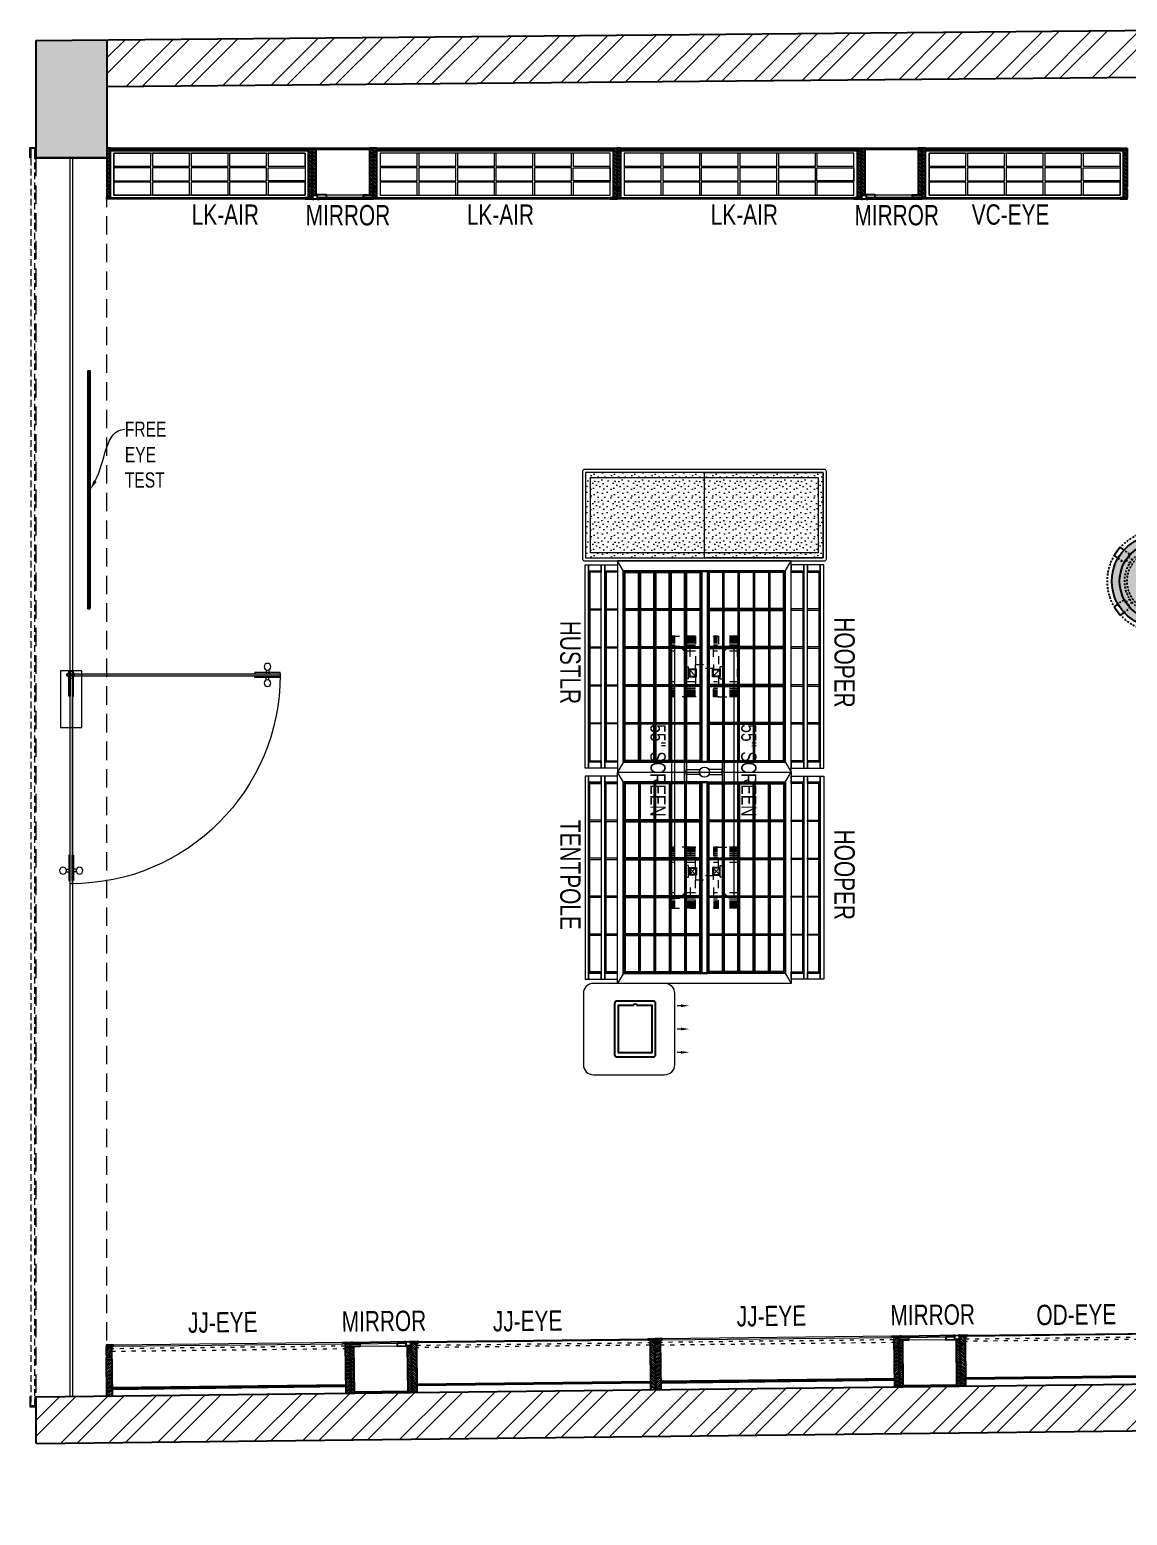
# Model space of a CAD drawing. Header units: feet. Extents: x 3550171 to 3562269, y -5726503 to -5719190.
# Drawn here: x 3550171 to 3555571, y -5726503 to -5719190 of the extents above; entities that cross this region are included whole.
import ezdxf
from ezdxf import colors
from ezdxf.entities.mleader import LeaderData, LeaderLine
from ezdxf.math import Vec2, Vec3

# ---------------------------------------------------------------- set-up
doc = ezdxf.new("R2010")
doc.units = ezdxf.units.FT
doc.header["$LTSCALE"] = 33
doc.header["$MEASUREMENT"] = 0
for name, pattern in [('a_p6_plan_L18$0$HIDDEN', [0.375, 0.25, -0.125]), ('ACAD_ISO03W100', [30, 12, -18]), ('DASHDOT2', [0.5, 0.25, -0.125, 0, -0.125]), ('HIDDEN2', [4.7625, 3.175, -1.5875]), ('HIDDENX2', [0.75, 0.5, -0.25])]:
    doc.linetypes.add(name, pattern=pattern)
for name, color, linetype, lineweight in [('A-Glazing', 4, 'Continuous', 20), ('A-shutter', 8, 'Continuous', 18), ('A-WALL HATCH', 251, 'Continuous', 0), ('column hatch', 5, 'Continuous', 0), ('Glazing', 141, 'Continuous', 15), ('HATCH', 9, 'Continuous', 9), ('LENS-DIM', 252, 'Continuous', 5), ('LENS-HATCH', 251, 'Continuous', 5), ('LENS-TEXT', 31, 'Continuous', 5), ('LENS_DIMENSION', 193, 'Continuous', 0), ('LENS_TEXT', 31, 'Continuous', 5), ('LK-EQPMT', 3, 'Continuous', 18), ('LK-FF&E FLOOR', 1, 'Continuous', 9), ('LK-FF&E WALL', 1, 'Continuous', 9), ('LK-IT', 3, 'Continuous', 18), ('LN-ELEVATION-1', 81, 'Continuous', 25), ('LN-ELEVATION-2', 103, 'Continuous', 20), ('LN-ELEVATION-3', 125, 'Continuous', 18), ('LN-ELEVATION-4', 145, 'Continuous', 13), ('LN-ELEVATION-5', 167, 'Continuous', 5), ('LN-HATCH', 251, 'Continuous', 0), ('PLANO-TXT', 252, 'Continuous', 5), ('rolling shutter', 1, 'Continuous', 5)]:
    doc.layers.add(name, color=color, linetype=linetype, lineweight=lineweight)
for name, color, linetype in [('A-WALL', 1, 'Continuous'), ('beam', 5, 'Continuous'), ('column', 10, 'Continuous')]:
    doc.layers.add(name, color=color, linetype=linetype)
doc.styles.add('LK TXT', font='GILC____.TTF', dxfattribs={"height": 100})
doc.styles.get("Standard").update_dxf_attribs({"font": 'GILC____.TTF'})
pattern_1 = [(45, (7858054.0837, 3504049.203), (-4.4901280605, 4.4901280605), [])]
pattern_2 = [(45, (7858558.917, 3503823.203), (-4.4901280605, 4.4901280605), [])]

# ---------------------------------------------------------------- blocks, each defined once
blk = doc.blocks.new('Entrance Door')
at = {"layer": 'Glazing', "ltscale": 111}
blk.add_hatch(color=256, dxfattribs=at).paths.add_polyline_path([(18, -34.8), (18, -1235), (30, -1235), (30, -34.8)])
at = {"layer": 'Glazing'}
for p, q in [((30, -54.2), (18, -66.2)), ((1117.8, -31.3), (1117.8, -54.3)), ((1117.8, -89.2), (1117.8, -66.3)), ((1132.8, -31.3), (1132.8, -54.3)), ((1132.8, -89.2), (1132.8, -66.3))]:
    blk.add_line(p, q, dxfattribs=at)
at = {"layer": 'Glazing', "ltscale": 44}
for p, q in [((-4.9, -1156.3), (18, -1156.3)), ((52.9, -1156.3), (30, -1156.3)), ((-4.9, -1171.3), (18, -1171.3)), ((52.9, -1171.3), (30, -1171.3))]:
    blk.add_line(p, q, dxfattribs=at)
at = {"layer": 'Glazing'}
for points in [[(320, -120.5), (0, -120.5), (0, 0), (320, 0)], [(0, -54.2), (142.5, -54.2), (142.5, -46.8), (0, -46.8)], [(0, -66.2), (142.5, -66.2), (142.5, -73.7), (0, -73.7)], [(1180.8, -54.3), (1038.3, -54.3), (1038.3, -46.8), (1180.8, -46.8)], [(1180.8, -66.3), (1038.3, -66.3), (1038.3, -73.8), (1180.8, -73.8)]]:
    blk.add_lwpolyline(points, close=True, dxfattribs=at)
at = {"layer": 'Glazing', "ltscale": 222}
blk.add_lwpolyline([(-1.5, -66.2), (1198.8, -66.2), (1198.8, -54.2), (-1.5, -54.2)], close=True, dxfattribs=at)
at = {"layer": 'Glazing', "ltscale": 111}
blk.add_lwpolyline([(18, -34.8), (18, -1235), (30, -1235), (30, -34.8)], close=True, dxfattribs=at)
at = {"layer": 'Glazing', "ltscale": 44}
for points in [[(18, -1092.5), (18, -1235), (10.5, -1235), (10.5, -1092.5)], [(30, -1092.5), (30, -1235), (37.5, -1235), (37.5, -1092.5)]]:
    blk.add_lwpolyline(points, close=True, dxfattribs=at)
at = {"layer": 'Glazing'}
for centre, radius in [((1125.3, -13.9), 19), ((24, -58.7), 19.8), ((1125.3, -106.6), 19)]:
    blk.add_circle(centre, radius, dxfattribs=at)
at = {"layer": 'Glazing', "ltscale": 44}
for centre in [(-22.4, -1163.8), (70.4, -1163.8)]:
    blk.add_circle(centre, 19, dxfattribs=at)
at = {"layer": 'Glazing', "ltscale": 222}
blk.add_arc((24, -60.2), 1174.8, 270, 359.99955, dxfattribs=at)
blk = doc.blocks.new('*U50')
at = {"layer": 'A-shutter', "color": 5, "ltscale": 10}
for points in [[(41037191.5, -1561539.2), (41037191.5, -1561544.2), (41037146.5, -1561544.2), (41037146.5, -1561564.2), (41037191.5, -1561564.2), (41037191.5, -1561569.2), (41037141.5, -1561569.2), (41037141.5, -1561539.2)], [(41043291.5, -1561539.2), (41043291.5, -1561544.2), (41043336.5, -1561544.2), (41043336.5, -1561564.2), (41043291.5, -1561564.2), (41043291.5, -1561569.2), (41043341.5, -1561569.2), (41043341.5, -1561539.2)]]:
    blk.add_lwpolyline(points, close=True, dxfattribs=at)
at = {"layer": 'A-shutter', "color": 5, "linetype": 'HIDDENX2', "ltscale": 2}
blk.add_lwpolyline([(41037146.5, -1561544.2), (41037146.5, -1561564.2), (41043336.5, -1561564.2), (41043336.5, -1561544.2)], close=True, dxfattribs=at)
blk = doc.blocks.new('A$Cf267f9f8')
at = {"layer": 'A-WALL HATCH'}
h = blk.add_hatch(dxfattribs=at)
h.set_pattern_fill('ANSI32', color=256, scale=444)
h.set_pattern_definition([(45, (-3580354.09, 5467886.61), (-117.733279, 117.733279), []), (45, (-3580275.6, 5467886.61), (-117.733279, 117.733279), [])])
h.paths.add_polyline_path([(-3603.3, 397.9), (-3603.3, -52.9), (-273.6, -4), (-273.6, 226), (-3373.3, 180.5), (-3373.3, 630.5), (-12022.4, 530.5), (-12022.4, 529.9), (-12022.7, 300.5)])
h.paths.add_polyline_path([(6.4, 896), (40.9, 5729.6), (-189.1, 5729.6), (-223.6, 896)])
h.paths.add_polyline_path([(-239.1, 6079.6), (-239.1, 6283.7), (-3339.3, 6791.4), (-3339.3, 6618.9)])
h.paths.add_polyline_path([(-3689.3, 6615.7), (-3689.3, 6848.8), (-6205.3, 7260.8), (-6219.7, 7260.7), (-6219.7, 7030.1)])
h.paths.add_polyline_path([(-6569.7, 7027.5), (-6569.7, 7257.5), (-11672.7, 7210.5), (-11672.7, 6980.5)])
at = {"layer": 'column hatch'}
h = blk.add_hatch(color=251, dxfattribs=at)
h.dxf.hatch_style = 1
h.paths.add_polyline_path([(-11672.7, 6630.5), (-11672.7, 7210.5), (-12022.7, 7207.3), (-12022.7, 6630.5)])
h.paths.add_polyline_path([(-6219.7, 6680.7), (-6219.7, 7260.7), (-6569.7, 7257.5), (-6569.7, 6677.5)])
h.paths.add_polyline_path([(-3339.3, 6269.5), (-3339.3, 6791.4), (-3689.3, 6848.8), (-3689.3, 6266.2)])
h.paths.add_polyline_path([(40.9, 5729.6), (44.5, 6237.2), (-239.1, 6283.7), (-239.1, 5729.6)])
h.paths.add_polyline_path([(0, 0), (6.4, 896), (-273.6, 896), (-273.6, -4)])
at = {"layer": 'A-WALL'}
for p, q in [((-12022.7, 7207.3), (-6205.3, 7260.8)), ((-11672.7, 6980.5), (-6569.7, 7027.5)), ((-12022.7, 530.5), (-3373.3, 630.5)), ((-12022.7, 530.5), (-12022.7, 300.5)), ((-12020, 300.5), (-3603.3, 397.9))]:
    blk.add_line(p, q, dxfattribs=at)
at = {"layer": 'beam', "linetype": 'a_p6_plan_L18$0$HIDDEN', "lineweight": 5, "ltscale": 11}
blk.add_lwpolyline([(-11672.7, 6630.5), (-12022.7, 6630.5), (-12022.7, 530.5), (-11672.7, 534.6)], close=True, dxfattribs=at)
at = {"layer": 'column'}
for p, q in [((-12022.7, 7207.3), (-12022.7, 6630.5)), ((-11672.7, 7210.5), (-11672.7, 6630.5)), ((-11672.7, 6630.5), (-12022.7, 6630.5))]:
    blk.add_line(p, q, dxfattribs=at)
blk.add_lwpolyline([(-12022.7, 6630.5), (-11672.7, 6630.5)], dxfattribs=at)
at = {"layer": 'rolling shutter', "color": 2, "rotation": 269.9999999999998}
blk.add_blockref('*U50', (1549516.5, 41043822), dxfattribs=at)
blk = doc.blocks.new('MIRROR')
at = {"layer": 'LN-HATCH', "ltscale": 0.5}
h = blk.add_hatch(dxfattribs=at)
h.set_pattern_fill('ANSI31', color=256, scale=2)
h.set_pattern_definition([(45, (4060433.7416, 1708720.787), (-4.4901280605, 4.4901280605), [])])
h.paths.add_polyline_path([(212.9, 101.3), (230.9, 101.3), (230.9, -127.7), (212.9, -127.7)])
h.paths.add_polyline_path([(230.9, 95.3), (494.9, 95.3), (494.9, 101.3), (230.9, 101.3)])
h.paths.add_polyline_path([(512.9, 101.3), (494.9, 101.3), (494.9, -127.7), (512.9, -127.7)])
at = {"layer": 'Defpoints'}
blk.add_lwpolyline([(512.9, 101.3), (212.9, 101.3), (212.9, -148.7), (512.9, -148.7)], close=True, dxfattribs=at)
at = {"layer": 'LN-ELEVATION-1'}
for points in [[(212.9, 101.3), (230.9, 101.3), (230.9, -127.7), (212.9, -127.7)], [(230.9, 95.3), (494.9, 95.3), (494.9, 101.3), (230.9, 101.3)], [(512.9, 101.3), (494.9, 101.3), (494.9, -127.7), (512.9, -127.7)], [(259.9, -141.7), (259.9, -127.7), (214.9, -127.7), (214.9, -148.7), (223.9, -148.7), (223.9, -147.2), (216.4, -147.2), (216.4, -141.7)], [(442.9, -141.7), (442.9, -127.7), (487.9, -127.7), (487.9, -148.7), (478.9, -148.7), (478.9, -147.2), (486.4, -147.2), (486.4, -141.7)], [(504.9, -148.7), (504.9, -147.2), (509.4, -147.2), (509.4, -129.2), (487.9, -129.2), (487.9, -127.7), (510.9, -127.7), (510.9, -148.7)]]:
    blk.add_lwpolyline(points, close=True, dxfattribs=at)
at = {"layer": 'LN-ELEVATION-2', "color": 4, "lineweight": 0}
blk.add_lwpolyline([(216.4, -141.7), (486.4, -141.7), (486.4, -147.2), (216.4, -147.2)], close=True, dxfattribs=at)
at = {"layer": 'LN-ELEVATION-2'}
blk.add_lwpolyline([(259.9, -141.7), (442.9, -141.7), (442.9, -127.7), (259.9, -127.7)], close=True, dxfattribs=at)
at = {"layer": 'LN-ELEVATION-4', "ltscale": 0.5}
blk.add_line((478.9, -148.7), (223.9, -148.7), dxfattribs=at)
blk = doc.blocks.new('JJ SH 1200')
at = {"layer": 'LN-HATCH', "ltscale": 0.5}
h = blk.add_hatch(dxfattribs=at)
h.set_pattern_fill('ANSI31', color=256, scale=2)
h.set_pattern_definition([(45, (4097187.331, 1708800.267), (-4.4901280605, 4.4901280605), [])])
h.paths.add_polyline_path([(792.1, 220), (792.1, 30), (786.1, 30), (786.1, 20), (792.1, 20), (792.1, -24), (767.1, -24), (767.1, 220)])
h.paths.add_polyline_path([(-382.9, 180), (767.1, 180), (767.1, 186), (-382.9, 186)])
h.paths.add_polyline_path([(757.1, -24), (757.1, -30), (792.1, -30), (792.1, -24)])
h.paths.add_polyline_path([(-407.9, 220), (-407.9, 30), (-401.9, 30), (-401.9, 20), (-407.9, 20), (-407.9, -24), (-382.9, -24), (-382.9, 220)])
h.paths.add_polyline_path([(-372.9, -24), (-372.9, -30), (-407.9, -30), (-407.9, -24)])
at = {"layer": 'LN-ELEVATION-1', "ltscale": 0.5}
for points in [[(-407.9, 220), (-407.9, 30), (-401.9, 30), (-401.9, 20), (-407.9, 20), (-407.9, -24), (-382.9, -24), (-382.9, 220)], [(792.1, 220), (792.1, 30), (786.1, 30), (786.1, 20), (792.1, 20), (792.1, -24), (767.1, -24), (767.1, 220)], [(-382.9, 180), (767.1, 180), (767.1, 186), (-382.9, 186)], [(-372.9, -24), (-372.9, -30), (-407.9, -30), (-407.9, -24)], [(757.1, -24), (757.1, -30), (792.1, -30), (792.1, -24)]]:
    blk.add_lwpolyline(points, close=True, dxfattribs=at)
at = {"layer": 'LN-ELEVATION-3', "ltscale": 0.5}
for p, q in [((767.1, 220), (-382.9, 220)), ((757.1, -24), (-372.9, -24)), ((-372.9, -30), (757.1, -30))]:
    blk.add_line(p, q, dxfattribs=at)
at = {"layer": 'LN-ELEVATION-4', "linetype": 'ACAD_ISO03W100', "ltscale": 0.05}
blk.add_lwpolyline([(767.1, 0), (-382.9, 0), (-382.9, -12), (767.1, -12)], close=True, dxfattribs=at)
blk = doc.blocks.new('VC HD 1200')
at = {"layer": 'LN-HATCH', "ltscale": 0.5}
h = blk.add_hatch(dxfattribs=at)
h.set_pattern_fill('ANSI31', color=256, scale=2)
h.set_pattern_definition([(45, (3760859.753, 1795248.936), (-4.490128061, 4.490128061), [])])
h.paths.add_polyline_path([(-1200, 250), (-1200, 60), (-1194, 60), (-1194, 50), (-1200, 50), (-1200, 6), (-1182, 6), (-1182, 250)])
h = blk.add_hatch(dxfattribs=at)
h.set_pattern_fill('ANSI31', color=256, scale=2)
h.set_pattern_definition(pattern_1)
h.paths.add_polyline_path([(0, 250), (0, 60), (-6, 60), (-6, 50), (0, 50), (0, 6), (-18, 6), (-18, 250)])
h = blk.add_hatch(dxfattribs=at)
h.set_pattern_fill('ANSI31', color=256, scale=2)
h.set_pattern_definition([(45, (7858047.0837, 3504049.203), (-4.4901280605, 4.4901280605), [])])
h.paths.add_polyline_path([(-1165, 6), (-1165, 0), (-1200, 0), (-1200, 6)])
h = blk.add_hatch(dxfattribs=at)
h.set_pattern_fill('ANSI31', color=256, scale=2)
h.set_pattern_definition(pattern_1)
h.paths.add_polyline_path([(-28, 6), (-28, 0), (0, 0), (0, 6)])
at = {"layer": 'LN-ELEVATION-1', "ltscale": 0.5}
for points in [[(-1200, 250), (-1200, 60), (-1194, 60), (-1194, 50), (-1200, 50), (-1200, 6), (-1182, 6), (-1182, 250)], [(-18, 238), (-1182, 238), (-1182, 244), (-18, 244)], [(0, 250), (0, 60), (-6, 60), (-6, 50), (0, 50), (0, 6), (-18, 6), (-18, 250)], [(-1165, 6), (-1165, 0), (-1200, 0), (-1200, 6)], [(-35, 6), (-35, 0), (0, 0), (0, 6)]]:
    blk.add_lwpolyline(points, close=True, dxfattribs=at)
at = {"layer": 'LN-ELEVATION-3', "ltscale": 0.5}
for p, q in [((-1182, 250), (-18, 250)), ((-1165, 6), (-35, 6)), ((-35, 0), (-1165, 0))]:
    blk.add_line(p, q, dxfattribs=at)
for points in [[(-1165, 226), (-35, 226), (-35, 18), (-1165, 18)], [(-1165, 226), (-983.3, 226), (-983.3, 162), (-1165, 162)], [(-975.3, 226), (-793.7, 226), (-793.7, 162), (-975.3, 162)], [(-785.7, 226), (-604, 226), (-604, 162), (-785.7, 162)], [(-596, 226), (-414.3, 226), (-414.3, 162), (-596, 162)], [(-406.3, 226), (-224.7, 226), (-224.7, 162), (-406.3, 162)], [(-216.7, 226), (-35, 226), (-35, 162), (-216.7, 162)], [(-1165, 90), (-983.3, 90), (-983.3, 154), (-1165, 154)], [(-975.3, 154), (-793.7, 154), (-793.7, 90), (-975.3, 90)], [(-785.7, 154), (-604, 154), (-604, 90), (-785.7, 90)], [(-596, 154), (-414.3, 154), (-414.3, 90), (-596, 90)], [(-406.3, 154), (-224.7, 154), (-224.7, 90), (-406.3, 90)], [(-216.7, 154), (-35, 154), (-35, 90), (-216.7, 90)], [(-1165, 82), (-983.3, 82), (-983.3, 18), (-1165, 18)], [(-975.3, 82), (-793.7, 82), (-793.7, 18), (-975.3, 18)], [(-785.7, 82), (-604, 82), (-604, 18), (-785.7, 18)], [(-596, 82), (-414.3, 82), (-414.3, 18), (-596, 18)], [(-406.3, 82), (-224.7, 82), (-224.7, 18), (-406.3, 18)], [(-216.7, 82), (-35, 82), (-35, 18), (-216.7, 18)]]:
    blk.add_lwpolyline(points, close=True, dxfattribs=at)
blk = doc.blocks.new('ffgd')
at = {"layer": 'LN-ELEVATION-4', "linetype": 'ACAD_ISO03W100', "ltscale": 0.1}
blk.add_lwpolyline([(0, 47.3), (0, -41.5), (-20, -41.5), (-20, 47.3)], close=True, dxfattribs=at)
at = {"layer": 'LN-ELEVATION-5', "linetype": 'ACAD_ISO03W100', "ltscale": 0.1}
for p, q in [((-159.9, 165.7), (-159.9, 47.3)), ((-159.7, 165.7), (-159.7, 47.3)), ((-159.4, 165.7), (-159.4, 47.3)), ((-159, 165.7), (-159, 47.3)), ((-158.5, 165.7), (-158.5, 47.3)), ((-157.9, 165.7), (-157.9, 47.3)), ((-157.1, 165.7), (-157.1, 47.3)), ((-156.1, 165.7), (-156.1, 47.3)), ((-154.1, 165.7), (-154.1, 47.3)), ((-151.1, 165.7), (-151.1, 47.3)), ((-146.1, 165.7), (-146.1, 47.3)), ((-141.1, 165.7), (-141.1, 47.3)), ((-135.1, 165.7), (-135.1, 47.3)), ((-128.1, 165.7), (-128.1, 47.3)), ((-120.1, 165.7), (-120.1, 47.3)), ((-111.1, 165.7), (-111.1, 47.3)), ((-102.1, 165.7), (-102.1, 47.3)), ((-85, 165.7), (-85, 47.3)), ((65, 165.7), (65, 47.3)), ((82.1, 165.7), (82.1, 47.3)), ((91.1, 165.7), (91.1, 47.3)), ((100.1, 165.7), (100.1, 47.3)), ((108.1, 165.7), (108.1, 47.3)), ((115.1, 165.7), (115.1, 47.3)), ((121.1, 165.7), (121.1, 47.3)), ((126.1, 165.7), (126.1, 47.3)), ((131.1, 165.7), (131.1, 47.3)), ((134.1, 165.7), (134.1, 47.3)), ((136.1, 165.7), (136.1, 47.3)), ((137.1, 165.7), (137.1, 47.3)), ((137.9, 165.7), (137.9, 47.3)), ((138.5, 165.7), (138.5, 47.3)), ((139, 165.7), (139, 47.3)), ((139.4, 165.7), (139.4, 47.3)), ((139.7, 165.7), (139.7, 47.3)), ((139.9, 165.7), (139.9, 47.3)), ((-159.9, -41.5), (-159.9, -159.9)), ((-159.7, -41.5), (-159.7, -159.9)), ((-159.4, -41.5), (-159.4, -159.9)), ((-159, -41.5), (-159, -159.9)), ((-158.5, -41.5), (-158.5, -159.9)), ((-157.9, -41.5), (-157.9, -159.9)), ((-157.1, -41.5), (-157.1, -159.9)), ((-156.1, -41.5), (-156.1, -159.9)), ((-154.1, -41.5), (-154.1, -159.9)), ((-151.1, -41.5), (-151.1, -159.9)), ((-146.1, -41.5), (-146.1, -159.9)), ((-141.1, -41.5), (-141.1, -159.9)), ((-135.1, -41.5), (-135.1, -159.9)), ((-128.1, -41.5), (-128.1, -159.9)), ((-120.1, -41.5), (-120.1, -159.9)), ((-111.1, -41.5), (-111.1, -159.9)), ((-102.1, -41.5), (-102.1, -159.9)), ((-85, -41.5), (-85, -159.9)), ((65, -41.5), (65, -159.9)), ((82.1, -41.5), (82.1, -159.9)), ((91.1, -41.5), (91.1, -159.9)), ((100.1, -41.5), (100.1, -159.9)), ((108.1, -41.5), (108.1, -159.9)), ((115.1, -41.5), (115.1, -159.9)), ((121.1, -41.5), (121.1, -159.9)), ((126.1, -41.5), (126.1, -159.9)), ((131.1, -41.5), (131.1, -159.9)), ((134.1, -41.5), (134.1, -159.9)), ((136.1, -41.5), (136.1, -159.9)), ((137.1, -41.5), (137.1, -159.9)), ((137.9, -41.5), (137.9, -159.9)), ((138.5, -41.5), (138.5, -159.9)), ((139, -41.5), (139, -159.9)), ((139.4, -41.5), (139.4, -159.9)), ((139.7, -41.5), (139.7, -159.9)), ((139.9, -41.5), (139.9, -159.9))]:
    blk.add_line(p, q, dxfattribs=at)
for points in [[(140, 73), (140, 165.7), (-160, 165.7), (-160, 73)], [(140, -67.1), (140, -159.9), (-160, -159.9), (-160, -67.1)]]:
    blk.add_lwpolyline(points, dxfattribs=at)
for points in [[(140, 73), (140, 47.3), (-160, 47.3), (-160, 73)], [(140, -41.5), (140, -67.1), (-160, -67.1), (-160, -41.5)]]:
    blk.add_lwpolyline(points, close=True, dxfattribs=at)
blk = doc.blocks.new('EURO 1040 x 1175')
at = {"layer": 'LN-ELEVATION-1'}
for points in [[(-470, -327.4), (470, -327.4), (470, 467.6), (-470, 467.6)], [(-470, 85.1), (470, 85.1), (470, 467.6), (-470, 467.6)], [(-283.2, 85.1), (-277.2, 85.1), (-277.2, 467.6), (-283.2, 467.6)], [(-96.4, 85.1), (-90.4, 85.1), (-90.4, 467.6), (-96.4, 467.6)], [(90.4, 85.1), (96.4, 85.1), (96.4, 467.6), (90.4, 467.6)], [(277.2, 85.1), (283.2, 85.1), (283.2, 467.6), (277.2, 467.6)], [(-470, 386.6), (-283.2, 386.6), (-283.2, 392.6), (-470, 392.6)], [(-277.2, 386.6), (-96.4, 386.6), (-96.4, 392.6), (-277.2, 392.6)], [(-90.4, 386.6), (90.4, 386.6), (90.4, 392.6), (-90.4, 392.6)], [(96.4, 386.6), (277.2, 386.6), (277.2, 392.6), (96.4, 392.6)], [(283.2, 386.6), (470, 386.6), (470, 392.6), (283.2, 392.6)], [(-470, 311.2), (-283.2, 311.2), (-283.2, 317.2), (-470, 317.2)], [(-277.2, 311.2), (-96.4, 311.2), (-96.4, 317.2), (-277.2, 317.2)], [(-90.4, 311.2), (90.4, 311.2), (90.4, 317.2), (-90.4, 317.2)], [(96.4, 311.2), (277.2, 311.2), (277.2, 317.2), (96.4, 317.2)], [(283.2, 311.2), (470, 311.2), (470, 317.2), (283.2, 317.2)], [(-470, 235.8), (-283.2, 235.8), (-283.2, 241.8), (-470, 241.8)], [(-277.2, 235.8), (-96.4, 235.8), (-96.4, 241.8), (-277.2, 241.8)], [(-90.4, 235.8), (90.4, 235.8), (90.4, 241.8), (-90.4, 241.8)], [(96.4, 235.8), (277.2, 235.8), (277.2, 241.8), (96.4, 241.8)], [(283.2, 235.8), (470, 235.8), (470, 241.8), (283.2, 241.8)], [(-470, 160.4), (-283.2, 160.4), (-283.2, 166.4), (-470, 166.4)], [(-277.2, 160.4), (-96.4, 160.4), (-96.4, 166.4), (-277.2, 166.4)], [(-90.4, 160.4), (90.4, 160.4), (90.4, 166.4), (-90.4, 166.4)], [(96.4, 160.4), (277.2, 160.4), (277.2, 166.4), (96.4, 166.4)], [(283.2, 160.4), (470, 160.4), (470, 166.4), (283.2, 166.4)], [(-470, 85.1), (470, 85.1), (470, 55.1), (-470, 55.1)], [(-470, 55.1), (470, 55.1), (470, -327.4), (-470, -327.4)], [(-283.2, 55.1), (-277.2, 55.1), (-277.2, -327.4), (-283.2, -327.4)], [(-96.4, 55.1), (-90.4, 55.1), (-90.4, -327.4), (-96.4, -327.4)], [(90.4, 55.1), (96.4, 55.1), (96.4, -327.4), (90.4, -327.4)], [(277.2, 55.1), (283.2, 55.1), (283.2, -327.4), (277.2, -327.4)], [(-470, -20.3), (-283.2, -20.3), (-283.2, -26.3), (-470, -26.3)], [(-277.2, -20.3), (-96.4, -20.3), (-96.4, -26.3), (-277.2, -26.3)], [(-90.4, -20.3), (90.4, -20.3), (90.4, -26.3), (-90.4, -26.3)], [(96.4, -20.3), (277.2, -20.3), (277.2, -26.3), (96.4, -26.3)], [(283.2, -20.3), (470, -20.3), (470, -26.3), (283.2, -26.3)], [(-470, -95.7), (-283.2, -95.7), (-283.2, -101.7), (-470, -101.7)], [(-277.2, -95.7), (-96.4, -95.7), (-96.4, -101.7), (-277.2, -101.7)], [(-90.4, -95.7), (90.4, -95.7), (90.4, -101.7), (-90.4, -101.7)], [(96.4, -95.7), (277.2, -95.7), (277.2, -101.7), (96.4, -101.7)], [(283.2, -95.7), (470, -95.7), (470, -101.7), (283.2, -101.7)], [(-470, -171.1), (-283.2, -171.1), (-283.2, -177.1), (-470, -177.1)], [(-277.2, -171.1), (-96.4, -171.1), (-96.4, -177.1), (-277.2, -177.1)], [(-90.4, -171.1), (90.4, -171.1), (90.4, -177.1), (-90.4, -177.1)], [(96.4, -171.1), (277.2, -171.1), (277.2, -177.1), (96.4, -177.1)], [(283.2, -171.1), (470, -171.1), (470, -177.1), (283.2, -177.1)], [(-470, -246.4), (-283.2, -246.4), (-283.2, -252.4), (-470, -252.4)], [(-277.2, -246.4), (-96.4, -246.4), (-96.4, -252.4), (-277.2, -252.4)], [(-90.4, -246.4), (90.4, -246.4), (90.4, -252.4), (-90.4, -252.4)], [(96.4, -246.4), (277.2, -246.4), (277.2, -252.4), (96.4, -252.4)], [(283.2, -246.4), (470, -246.4), (470, -252.4), (283.2, -252.4)]]:
    blk.add_lwpolyline(points, close=True, dxfattribs=at)
for points in [[(-283.2, 461.6), (-464, 461.6), (-464, 317.2)], [(-96.4, 461.6), (-277.2, 461.6)], [(90.4, 461.6), (-90.4, 461.6)], [(277.2, 461.6), (96.4, 461.6)], [(464, 317.2), (464, 461.6), (283.2, 461.6)], [(-464, 311.2), (-464, 241.8)], [(464, 241.8), (464, 311.2)], [(-464, 235.8), (-464, 166.4)], [(464, 166.4), (464, 235.8)], [(-464, 160.4), (-464, 91.1), (-283.2, 91.1)], [(283.2, 91.1), (464, 91.1), (464, 160.4)], [(-277.2, 91.1), (-96.4, 91.1)], [(-90.4, 91.1), (90.4, 91.1)], [(96.4, 91.1), (277.2, 91.1)], [(-464, -20.3), (-464, 49.1), (-283.2, 49.1)], [(-277.2, 49.1), (-96.4, 49.1)], [(-90.4, 49.1), (90.4, 49.1)], [(96.4, 49.1), (277.2, 49.1)], [(283.2, 49.1), (464, 49.1), (464, -20.3)], [(-464, -95.7), (-464, -26.3)], [(464, -26.3), (464, -95.7)], [(-464, -171.1), (-464, -101.7)], [(464, -101.7), (464, -171.1)], [(-283.2, -321.4), (-464, -321.4), (-464, -177.1)], [(464, -177.1), (464, -321.4), (283.2, -321.4)], [(-96.4, -321.4), (-277.2, -321.4)], [(90.4, -321.4), (-90.4, -321.4)], [(277.2, -321.4), (96.4, -321.4)]]:
    blk.add_lwpolyline(points, dxfattribs=at)
at = {"layer": 'LN-ELEVATION-2'}
blk.add_lwpolyline([(-520, -357.4), (520, -357.4), (520, 497.6), (-520, 497.6)], close=True, dxfattribs=at)
for points in [[(-470, 467.6), (-520, 497.6)], [(470, 467.6), (520, 497.6)], [(-470, -327.4), (-520, -357.4)], [(470, -327.4), (520, -357.4)]]:
    blk.add_lwpolyline(points, dxfattribs=at)
at = {"layer": 'LN-ELEVATION-3'}
for points in [[(-500, 559.6), (500, 559.6), (500, 577.6), (-500, 577.6)], [(-500, 497.6), (-470, 497.6), (-470, 559.6), (-500, 559.6)], [(470, 497.6), (500, 497.6), (500, 559.6), (470, 559.6)], [(-500, -357.4), (-470, -357.4), (-470, -419.4), (-500, -419.4)], [(470, -357.4), (500, -357.4), (500, -419.4), (470, -419.4)], [(-500, -419.4), (500, -419.4), (500, -437.4), (-500, -437.4)]]:
    blk.add_lwpolyline(points, close=True, dxfattribs=at)
at = {"layer": 'LN-ELEVATION-4'}
for points in [[(-500, 639.6), (500, 639.6), (500, 657.6), (-500, 657.6)], [(-500, 577.6), (-470, 577.6), (-470, 639.6), (-500, 639.6)], [(470, 577.6), (500, 577.6), (500, 639.6), (470, 639.6)], [(-470, 497.6), (-464, 497.6), (-464, 559.6), (-470, 559.6)], [(-464, 553.6), (-283.2, 553.6), (-283.2, 559.6), (-464, 559.6)], [(-283.2, 497.6), (-277.2, 497.6), (-277.2, 559.6), (-283.2, 559.6)], [(-277.2, 553.6), (-96.4, 553.6), (-96.4, 559.6), (-277.2, 559.6)], [(-96.4, 497.6), (-90.4, 497.6), (-90.4, 559.6), (-96.4, 559.6)], [(-90.4, 553.6), (90.4, 553.6), (90.4, 559.6), (-90.4, 559.6)], [(90.4, 497.6), (96.4, 497.6), (96.4, 559.6), (90.4, 559.6)], [(96.4, 553.6), (277.2, 553.6), (277.2, 559.6), (96.4, 559.6)], [(277.2, 497.6), (283.2, 497.6), (283.2, 559.6), (277.2, 559.6)], [(283.2, 553.6), (464, 553.6), (464, 559.6), (283.2, 559.6)], [(464, 497.6), (470, 497.6), (470, 559.6), (464, 559.6)], [(-470, -357.4), (-464, -357.4), (-464, -419.4), (-470, -419.4)], [(-283.2, -357.4), (-277.2, -357.4), (-277.2, -419.4), (-283.2, -419.4)], [(-96.4, -357.4), (-90.4, -357.4), (-90.4, -419.4), (-96.4, -419.4)], [(90.4, -357.4), (96.4, -357.4), (96.4, -419.4), (90.4, -419.4)], [(277.2, -357.4), (283.2, -357.4), (283.2, -419.4), (277.2, -419.4)], [(464, -357.4), (470, -357.4), (470, -419.4), (464, -419.4)], [(-500, -437.4), (-470, -437.4), (-470, -499.4), (-500, -499.4)], [(-464, -413.4), (-283.2, -413.4), (-283.2, -419.4), (-464, -419.4)], [(-277.2, -413.4), (-96.4, -413.4), (-96.4, -419.4), (-277.2, -419.4)], [(-90.4, -413.4), (90.4, -413.4), (90.4, -419.4), (-90.4, -419.4)], [(96.4, -413.4), (277.2, -413.4), (277.2, -419.4), (96.4, -419.4)], [(283.2, -413.4), (464, -413.4), (464, -419.4), (283.2, -419.4)], [(470, -437.4), (500, -437.4), (500, -499.4), (470, -499.4)], [(-500, -499.4), (500, -499.4), (500, -517.4), (-500, -517.4)]]:
    blk.add_lwpolyline(points, close=True, dxfattribs=at)
at = {"layer": 'LN-ELEVATION-5'}
for points in [[(-470, 577.6), (-464, 577.6), (-464, 639.6), (-470, 639.6)], [(-464, 633.6), (-283.2, 633.6), (-283.2, 639.6), (-464, 639.6)], [(-283.2, 577.6), (-277.2, 577.6), (-277.2, 639.6), (-283.2, 639.6)], [(-277.2, 633.6), (-96.4, 633.6), (-96.4, 639.6), (-277.2, 639.6)], [(-96.4, 577.6), (-90.4, 577.6), (-90.4, 639.6), (-96.4, 639.6)], [(-90.4, 633.6), (90.4, 633.6), (90.4, 639.6), (-90.4, 639.6)], [(90.4, 577.6), (96.4, 577.6), (96.4, 639.6), (90.4, 639.6)], [(96.4, 633.6), (277.2, 633.6), (277.2, 639.6), (96.4, 639.6)], [(277.2, 577.6), (283.2, 577.6), (283.2, 639.6), (277.2, 639.6)], [(283.2, 633.6), (464, 633.6), (464, 639.6), (283.2, 639.6)], [(464, 577.6), (470, 577.6), (470, 639.6), (464, 639.6)], [(-470, -437.4), (-464, -437.4), (-464, -499.4), (-470, -499.4)], [(-283.2, -437.4), (-277.2, -437.4), (-277.2, -499.4), (-283.2, -499.4)], [(-96.4, -437.4), (-90.4, -437.4), (-90.4, -499.4), (-96.4, -499.4)], [(90.4, -437.4), (96.4, -437.4), (96.4, -499.4), (90.4, -499.4)], [(277.2, -437.4), (283.2, -437.4), (283.2, -499.4), (277.2, -499.4)], [(464, -437.4), (470, -437.4), (470, -499.4), (464, -499.4)], [(-464, -493.4), (-283.2, -493.4), (-283.2, -499.4), (-464, -499.4)], [(-277.2, -493.4), (-96.4, -493.4), (-96.4, -499.4), (-277.2, -499.4)], [(-90.4, -493.4), (90.4, -493.4), (90.4, -499.4), (-90.4, -499.4)], [(96.4, -493.4), (277.2, -493.4), (277.2, -499.4), (96.4, -499.4)], [(283.2, -493.4), (464, -493.4), (464, -499.4), (283.2, -499.4)]]:
    blk.add_lwpolyline(points, close=True, dxfattribs=at)
at = {"layer": 'LENS-DIM'}
blk.add_blockref('ffgd', (10, 67.1), dxfattribs=at)
blk = doc.blocks.new('GREETR 450x450')
at = {"layer": 'LN-ELEVATION-1', "linetype": 'ByBlock', "lineweight": -2}
for p, q in [((481.3, 339.7), (461, 339.7)), ((481.3, 225), (461, 225)), ((481.3, 110.3), (461, 110.3))]:
    blk.add_line(p, q, dxfattribs=at)
at = {"layer": 'LN-ELEVATION-1'}
for points in [[(355.5, 98.3), (355.5, 352.3, 0.414214), (345.5, 362.3), (163.5, 362.3, 0.414214), (153.5, 352.3), (153.5, 98.3, 0.414214), (163.5, 88.3), (345.5, 88.3, 0.414214)], [(264, 342.8), (336.5, 342.8), (336.5, 107.8), (172.5, 107.8), (172.5, 342.8), (245, 342.8, 0.327538), (246.9, 344.2, -0.733799), (262.1, 344.2, 0.327538)]]:
    blk.add_lwpolyline(points, format="xyb", close=True, dxfattribs=at)
at = {"layer": 'LN-ELEVATION-1', "linetype": 'ByBlock', "lineweight": -2}
for points in [[(481.3, 346.4), (481.3, 333.1), (521.3, 339.7)], [(481.3, 231.7), (481.3, 218.3), (521.3, 225)], [(481.3, 116.9), (481.3, 103.6), (521.3, 110.3)]]:
    blk.add_solid(points, dxfattribs=at)
at = {"layer": 'LN-ELEVATION-2'}
blk.add_lwpolyline([(50, 0), (400, 0, 0.414214), (450, 50), (450, 400, 0.414214), (400, 450), (50, 450, 0.414214), (0, 400), (0, 50, 0.414214)], format="xyb", close=True, dxfattribs=at)
blk = doc.blocks.new('DR STOOL')
at = {"layer": 'HATCH'}
h = blk.add_hatch(dxfattribs=at)
h.set_pattern_fill('ANSI36', color=250, angle=-90)
h.set_pattern_definition([(315, (-227.81, 917.3997), (6.173926, -1.683798), [7.9375, -1.5875, 0, -1.5875])])
edge = h.paths.add_edge_path()
edge.add_line((-190, 0), (-218.7, 0))
edge.add_arc((-218.7, 9.1), 9.12, 177.61198, 270, ccw=False)
edge.add_arc((0, 0), 228, 2.38802, 177.61198, ccw=False)
edge.add_arc((218.7, 9.1), 9.12, -90, 2.38802, ccw=False)
edge.add_line((218.7, 0), (190, 0))
edge.add_arc((0, 0), 190, 0, 180)
at = {"layer": 'LN-ELEVATION-1', "color": 1, "ltscale": 100}
for p, q in [((-165.3, 189), (-165.9, 185.1)), ((-165.9, 185.1), (-153.8, 168.3)), ((-128.6, 215.5), (-165.3, 189)), ((-124.7, 214.9), (-128.6, 215.5)), ((-112.7, 198.2), (-124.7, 214.9)), ((124.8, 215), (112.5, 198.3)), ((128.7, 215.6), (124.8, 215)), ((128.7, 215.6), (124.8, 215)), ((165.2, 188.9), (128.7, 215.6)), ((165.2, 188.9), (128.7, 215.6)), ((153.7, 168.4), (165.8, 185)), ((165.8, 185), (165.2, 188.9)), ((165.8, 185), (165.2, 188.9)), ((-243, -52.2), (-244.7, -55.8)), ((-244.7, -55.8), (-230.8, -98.7)), ((-191.3, -35.5), (-243, -52.2)), ((-187.9, -37.2), (-191.3, -35.5)), ((-184.1, -48.8), (-187.9, -37.2)), ((-173.9, -80.4), (-177.8, -68.2)), ((177.7, -68.6), (173.9, -80.2)), ((188.1, -37), (184.1, -49.2)), ((191.4, -35.3), (188.1, -37)), ((243, -52.2), (191.4, -35.3)), ((230.7, -98.7), (244.8, -55.8)), ((244.8, -55.8), (243, -52.2)), ((-230.8, -98.7), (-227.2, -100.6)), ((-227.2, -100.6), (-175.6, -83.8)), ((-175.6, -83.8), (-173.9, -80.4)), ((173.9, -80.2), (175.6, -83.6)), ((175.6, -83.6), (227.2, -100.5)), ((227.2, -100.5), (230.7, -98.7)), ((-22.7, -190.2), (-25.4, -192.9)), ((-25.4, -192.9), (-25.4, -247.2)), ((-10.5, -190.2), (-22.7, -190.2)), ((22.8, -190.2), (9.9, -190.2)), ((25.4, -192.9), (22.8, -190.2)), ((25.4, -247.2), (25.4, -192.9)), ((-25.4, -247.2), (-22.6, -250)), ((-22.6, -250), (22.6, -250)), ((22.6, -250), (25.4, -247.2))]:
    blk.add_line(p, q, dxfattribs=at)
at = {"layer": 'LN-ELEVATION-1', "linetype": 'DASHDOT2'}
for p, q in [((-153.8, 168.3), (-134.1, 141)), ((-130.4, 140.4), (-120, 148)), ((-120, 148), (-105.4, 127)), ((-92.9, 170.8), (-112.7, 198.2)), ((-103.5, 159.9), (-93.5, 167.1)), ((-88.2, 139.5), (-103.5, 159.9)), ((-93.5, 167.1), (-92.9, 170.8)), ((103.7, 159.8), (88.2, 139.4)), ((112.5, 198.3), (92.7, 171.1)), ((92.7, 171.1), (93.3, 167.4)), ((93.3, 167.4), (103.7, 159.8)), ((105.4, 126.9), (120.1, 147.8)), ((120.1, 147.8), (130, 140.6)), ((133.7, 141.2), (153.7, 168.4)), ((-134.1, 141), (-130.4, 140.4)), ((130, 140.6), (133.7, 141.2)), ((-160, -40.5), (-184.1, -48.8)), ((-177.8, -68.2), (-153.4, -60.7)), ((153.3, -61), (177.7, -68.6)), ((184.1, -49.2), (159.9, -40.8)), ((-10.9, -164.6), (-10.5, -190.2)), ((9.9, -190.2), (10.4, -164.7))]:
    blk.add_line(p, q, dxfattribs=at)
at = {"layer": 'LN-ELEVATION-1', "color": 1, "ltscale": 100}
blk.add_lwpolyline([(-190, 0), (-218.7, 0, -0.426474), (-227.8, 9.5, -0.959166), (227.8, 9.5, -0.426474), (218.7, 0), (190, 0)], format="xyb", dxfattribs=at)
at = {"layer": 'LN-ELEVATION-1', "linetype": 'DASHDOT2'}
for radius in [250, 165, 153]:
    blk.add_circle((0, 0), radius, dxfattribs=at)
at = {"layer": 'LN-ELEVATION-1', "color": 1, "ltscale": 100}
blk.add_circle((0, 0), 190, dxfattribs=at)
blk = doc.blocks.new('VC HD 1010')
at = {"layer": 'LN-HATCH', "ltscale": 0.5}
h = blk.add_hatch(dxfattribs=at)
h.set_pattern_fill('ANSI31', color=256, scale=2)
h.set_pattern_definition([(45, (3761554.586, 1795022.936), (-4.490128061, 4.490128061), [])])
h.paths.add_polyline_path([(-505.2, 24), (-505.2, -166), (-499.2, -166), (-499.2, -176), (-505.2, -176), (-505.2, -220), (-487.2, -220), (-487.2, 24)])
h = blk.add_hatch(dxfattribs=at)
h.set_pattern_fill('ANSI31', color=256, scale=2)
h.set_pattern_definition(pattern_2)
h.paths.add_polyline_path([(504.8, 24), (504.8, -166), (498.8, -166), (498.8, -176), (504.8, -176), (504.8, -220), (486.8, -220), (486.8, 24)])
h = blk.add_hatch(dxfattribs=at)
h.set_pattern_fill('ANSI31', color=256, scale=2)
h.set_pattern_definition([(45, (7858741.917, 3503823.203), (-4.4901280605, 4.4901280605), [])])
h.paths.add_polyline_path([(-470.2, -220), (-470.2, -226), (-505.2, -226), (-505.2, -220)])
h = blk.add_hatch(dxfattribs=at)
h.set_pattern_fill('ANSI31', color=256, scale=2)
h.set_pattern_definition(pattern_2)
h.paths.add_polyline_path([(476.8, -220), (476.8, -226), (511.8, -226), (511.8, -220)])
at = {"layer": 'LN-ELEVATION-1', "ltscale": 0.5}
for points in [[(-505.2, 24), (-505.2, -166), (-499.2, -166), (-499.2, -176), (-505.2, -176), (-505.2, -220), (-487.2, -220), (-487.2, 24)], [(486.8, 12), (-487.2, 12), (-487.2, 18), (486.8, 18)], [(504.8, 24), (504.8, -166), (498.8, -166), (498.8, -176), (504.8, -176), (504.8, -220), (486.8, -220), (486.8, 24)], [(-470.2, -220), (-470.2, -226), (-505.2, -226), (-505.2, -220)], [(469.8, -220), (469.8, -226), (504.8, -226), (504.8, -220)]]:
    blk.add_lwpolyline(points, close=True, dxfattribs=at)
at = {"layer": 'LN-ELEVATION-2', "ltscale": 0.5}
blk.add_lwpolyline([(470.2, 0), (-470.2, 0), (-470.2, -208), (470.2, -208)], close=True, dxfattribs=at)
at = {"layer": 'LN-ELEVATION-3', "ltscale": 0.5}
for p, q in [((-487.2, 24), (486.8, 24)), ((-470.2, -220), (469.8, -220)), ((469.8, -226), (-470.2, -226))]:
    blk.add_line(p, q, dxfattribs=at)
for points in [[(-470.2, 0), (-288.5, 0), (-288.5, -64), (-470.2, -64)], [(-280.5, 0), (-98.8, 0), (-98.8, -64), (-280.5, -64)], [(-90.8, 0), (90.8, 0), (90.8, -64), (-90.8, -64)], [(98.8, 0), (280.5, 0), (280.5, -64), (98.8, -64)], [(288.5, 0), (470.2, 0), (470.2, -64), (288.5, -64)], [(-470.2, -136), (-288.5, -136), (-288.5, -72), (-470.2, -72)], [(-280.5, -72), (-98.8, -72), (-98.8, -136), (-280.5, -136)], [(-90.8, -72), (90.8, -72), (90.8, -136), (-90.8, -136)], [(98.8, -72), (280.5, -72), (280.5, -136), (98.8, -136)], [(288.5, -72), (470.2, -72), (470.2, -136), (288.5, -136)], [(-470.2, -144), (-288.5, -144), (-288.5, -208), (-470.2, -208)], [(-280.5, -144), (-98.8, -144), (-98.8, -208), (-280.5, -208)], [(-90.8, -144), (90.8, -144), (90.8, -208), (-90.8, -208)], [(98.8, -144), (280.5, -144), (280.5, -208), (98.8, -208)], [(288.5, -144), (470.2, -144), (470.2, -208), (288.5, -208)]]:
    blk.add_lwpolyline(points, close=True, dxfattribs=at)
blk = doc.blocks.new('2 seater bench')
at = {"layer": 'LENS-HATCH', "lineweight": 0}
h = blk.add_hatch(dxfattribs=at)
h.set_pattern_fill('STIP1', color=177, scale=100, angle=270, pattern_type=2)
h.set_pattern_definition([(270, (6617251.08, -170421.61), (100, -2e-13), [0, -100]), (270, (6617235.08, -170433.61), (100, -2e-13), [0, -100]), (270, (6617211.08, -170428.61), (100, -2e-13), [0, -100]), (270, (6617188.08, -170463.61), (100, -2e-13), [0, -100]), (270, (6617224.08, -170460.61), (100, -2e-13), [0, -100]), (270, (6617248.08, -170487.61), (100, -2e-13), [0, -100]), (270, (6617255.08, -170452.61), (100, -2e-13), [0, -100]), (270, (6617214.08, -170494.61), (100, -2e-13), [0, -100]), (270, (6617182.08, -170489.61), (100, -2e-13), [0, -100]), (270, (6617167.08, -170415.61), (100, -2e-13), [0, -100]), (270, (6617187.08, -170433.61), (100, -2e-13), [0, -100]), (270, (6617168.08, -170447.61), (100, -2e-13), [0, -100]), (270, (6617232.08, -170508.61), (100, -2e-13), [0, -100]), (270, (6617207.08, -170476.61), (100, -2e-13), [0, -100]), (270, (6617240.08, -170468.61), (100, -2e-13), [0, -100]), (270, (6617231.08, -170485.61), (100, -2e-13), [0, -100]), (270, (6617204.08, -170449.61), (100, -2e-13), [0, -100]), (270, (6617258.08, -170477.61), (100, -2e-13), [0, -100]), (270, (6617199.08, -170508.61), (100, -2e-13), [0, -100]), (270, (6617169.08, -170505.61), (100, -2e-13), [0, -100])])
h.paths.add_polyline_path([(585, 210), (0, 210), (0, -210), (585, -210)])
h.paths.add_polyline_path([(0, 245), (0, -210)])
h.paths.add_polyline_path([(-585, 210), (0, 210), (0, -210), (-585, -210)])
at = {"layer": 'LN-ELEVATION-2', "ltscale": 0.5}
for points in [[(-585, 210), (0, 210), (0, -210), (-585, -210)], [(585, 210), (0, 210), (0, -210), (585, -210)]]:
    blk.add_lwpolyline(points, close=True, dxfattribs=at)
at = {"layer": 'LN-ELEVATION-5', "ltscale": 0.5}
blk.add_lwpolyline([(590, 225), (-590, 225, 0.414214), (-600, 215), (-600, -215, 0.414214), (-590, -225), (590, -225, 0.414214), (600, -215), (600, 215, 0.414214)], format="xyb", close=True, dxfattribs=at)
blk.add_lwpolyline([(585, 210), (-585, 210), (-585, -210), (585, -210)], close=True, dxfattribs=at)
at = {"layer": 'LN-ELEVATION-5', "linetype": 'HIDDEN2', "ltscale": 11}
blk.add_lwpolyline([(-560, 185), (560, 185), (560, -185), (-560, -185)], close=True, dxfattribs=at)
blk = doc.blocks.new('55INCH')
at = {"layer": 'LK-EQPMT', "ltscale": 12}
for p, q in [((2111558.8, 1135690.5), (2111583.2, 1135690.5)), ((2111583.2, 1135690.5), (2111607.7, 1135666)), ((2111607.7, 1134473.9), (2111607.7, 1135666)), ((2111607.7, 1135587.9), (2111627.2, 1135587.9)), ((2111627.2, 1135529.3), (2111607.7, 1135529.3)), ((2111627.2, 1135587.9), (2111627.2, 1135529.3)), ((2111627.2, 1134610.6), (2111607.7, 1134610.6)), ((2111627.2, 1134610.6), (2111627.2, 1134552)), ((2111607.7, 1134552), (2111627.2, 1134552)), ((2111558.8, 1134449.5), (2111583.2, 1134449.5)), ((2111583.2, 1134449.5), (2111607.7, 1134473.9))]:
    blk.add_line(p, q, dxfattribs=at)
at = {"layer": 'LK-EQPMT'}
for p, q in [((2111661.6, 1135543.3), (2111631, 1135573.9)), ((2111661.6, 1135573.9), (2111631, 1135543.3)), ((2111661.6, 1134597.1), (2111631, 1134566.5))]:
    blk.add_line(p, q, dxfattribs=at)
at = {"layer": 'LK-EQPMT', "ltscale": 12}
blk.add_lwpolyline([(2111542.6, 1135690.5), (2111558.8, 1135690.5), (2111558.8, 1134449.5), (2111542.6, 1134449.5)], close=True, dxfattribs=at)
at = {"layer": 'LK-EQPMT'}
for points in [[(2111627.2, 1135577.7), (2111627.2, 1135539.5), (2111665.4, 1135539.5), (2111665.4, 1135577.7)], [(2111631, 1135573.9), (2111631, 1135543.3), (2111661.6, 1135543.3), (2111661.6, 1135573.9)], [(2111627.2, 1134562.7), (2111627.2, 1134600.9), (2111665.4, 1134600.9), (2111665.4, 1134562.7)], [(2111631, 1134566.5), (2111631, 1134597.1), (2111661.6, 1134597.1), (2111661.6, 1134566.5)]]:
    blk.add_lwpolyline(points, close=True, dxfattribs=at)

msp = doc.modelspace()

# ---------------------------------------------------------------- linework, layer by layer
msp.add_lwpolyline([(3550468.8, -5722038.8), (3550468.8, -5720870.8), (3550456.8, -5720870.8), (3550456.8, -5722038.8)], close=True)
at = {"layer": 'A-Glazing'}
msp.add_lwpolyline([(3550382.3, -5719820.1), (3550382.3, -5725918.1), (3550370.3, -5725918.1), (3550370.3, -5719820.1)], close=True, dxfattribs=at)
at = {"layer": 'LK-IT', "color": 1, "linetype": 'DASHDOT2', "ltscale": 3}
msp.add_line((3553246.3, -5722844.6), (3553735.3, -5722844.6), dxfattribs=at)
at = {"layer": 'LK-IT'}
for points in [[(3553393.4, -5722894.6), (3553393.4, -5722794.6), (3553403.4, -5722794.6), (3553403.4, -5722894.6)], [(3553588.2, -5722894.6), (3553588.2, -5722794.6), (3553578.2, -5722794.6), (3553578.2, -5722894.6)]]:
    msp.add_lwpolyline(points, close=True, dxfattribs=at)
for points in [[(3553469.1, -5722857.1), (3553403.4, -5722857.1), (3553403.4, -5722832.1), (3553469.1, -5722832.1, 0.267949), (3553469.1, -5722857.1, -1)], [(3553512.4, -5722857.1), (3553578.2, -5722857.1), (3553578.2, -5722832.1), (3553512.4, -5722832.1, -0.267949), (3553512.4, -5722857.1, 1)]]:
    msp.add_lwpolyline(points, format="xyb", dxfattribs=at)
at = {"layer": 'LK-IT', "color": 1}
msp.add_circle((3553490.8, -5722844.6), 25, dxfattribs=at)

# ---------------------------------------------------------------- block references
at = {"layer": 'A-Glazing', "xscale": -0.8748404702498984, "yscale": 0.8748404702498984, "zscale": 0.8748404702498984, "rotation": 89.99998890935808}
msp.add_blockref('Entrance Door', (3550322.8, -5722345.4), dxfattribs=at)
at = {"layer": 'LENS_DIMENSION'}
msp.add_blockref('A$Cf267f9f8', (3562224, -5726450.6), dxfattribs=at)
at = {"layer": 'LK-FF&E FLOOR'}
for name, p, rotation in [('2 seater bench', (3553490.8, -5721579.6), 180), ('DR STOOL', (3555723.6, -5721904.6), 89.99999999999999), ('EURO 1040 x 1175', (3553420.7, -5722324.6), 270)]:
    msp.add_blockref(name, p, dxfattribs=dict(at, rotation=rotation))
at = {"layer": 'LK-FF&E FLOOR', "xscale": -1, "rotation": 270}
msp.add_blockref('EURO 1040 x 1175', (3553420.7, -5723364.6), dxfattribs=at)
at = {"layer": 'LK-FF&E FLOOR'}
msp.add_blockref('GREETR 450x450', (3552895.1, -5724334.6), dxfattribs=at)
at = {"layer": 'LK-FF&E WALL', "xscale": -1}
for name, p in [('VC HD 1010', (3551056.1, -5719797.1)), ('MIRROR', (3552074.2, -5719874.5)), ('VC HD 1200', (3551861.3, -5720023.1)), ('VC HD 1200', (3553061.3, -5720023.1)), ('MIRROR', (3554774.2, -5719874.5)), ('VC HD 1010', (3555066.1, -5719797.1))]:
    msp.add_blockref(name, p, dxfattribs=at)
for name, p, rotation in [('JJ SH 1200', (3555156.4, -5725642.8), 180.6626016232048), ('MIRROR', (3551537.1, -5725803.3), 180.6626016237), ('JJ SH 1200', (3552456.6, -5725674), 180.6626016232048), ('MIRROR', (3554236.9, -5725772.1), 180.6626016237)]:
    msp.add_blockref(name, p, dxfattribs=dict(at, rotation=rotation))
at = {"layer": 'LK-FF&E WALL', "rotation": 180.6626016238036}
for p in [(3551340.8, -5725686.9), (3554040.6, -5725655.7)]:
    msp.add_blockref('JJ SH 1200', p, dxfattribs=at)
at = {"layer": 'LK-IT', "xscale": -1, "rotation": 180}
msp.add_blockref('55INCH', (1441785.7, -4587774.6), dxfattribs=at)
at = {"layer": 'LK-IT', "rotation": 180}
msp.add_blockref('55INCH', (5665195.9, -4587774.6), dxfattribs=at)

# ---------------------------------------------------------------- texts
at = {"layer": 'LENS-TEXT', "color": 0, "linetype": 'Continuous', "ltscale": 3, "char_height": 75, "width": 783.964, "attachment_point": 5, "rotation": 270, "style": 'LK TXT'}
for insert in [(3553262, -5722836.1), (3553709, -5722836.1)]:
    msp.add_mtext('\\pt225;55" SCREEN', dxfattribs=dict(at, insert=insert))
at = {"layer": 'LENS_TEXT', "linetype": 'Continuous', "ltscale": 3, "char_height": 100, "width": 324.474, "attachment_point": 5, "style": 'LK TXT'}
for insert in [(3551736.9, -5720103.5, -23744), (3554436.9, -5720103.5, -23744)]:
    msp.add_mtext('{\\C7;MIRROR}', dxfattribs=dict(at, insert=insert))
at = {"layer": 'LENS_TEXT', "linetype": 'Continuous', "ltscale": 3, "char_height": 100, "width": 324.474, "attachment_point": 5, "rotation": 0.6626, "style": 'LK TXT'}
for insert in [(3551914.1, -5725548.1, -23744), (3554613.9, -5725516.9, -23744)]:
    msp.add_mtext('{\\C7;MIRROR}', dxfattribs=dict(at, insert=insert))
at = {"layer": 'PLANO-TXT', "linetype": 'Continuous', "ltscale": 3, "char_height": 100, "width": 149.547, "attachment_point": 5, "style": 'LK TXT'}
for s, insert in [('LK-AIR', (3551133.7, -5720100.2, -23744)), ('LK-AIR', (3552487.2, -5720100.2, -23744)), ('LK-AIR', (3553687.2, -5720100.2, -23744)), ('VC-EYE', (3554997.2, -5720100.2, -23744))]:
    msp.add_mtext(s, dxfattribs=dict(at, insert=insert))
for s, insert, rotation in [('HOOPER', (3554179.9, -5722304.9, -23744), 270), ('HUSTLR', (3552830.5, -5722304.9, -23744), 270), ('TENTPOLE', (3552830.5, -5723350.4, -23744), 270), ('HOOPER', (3554179.9, -5723350.4, -23744), 270), ('JJ-EYE', (3551120.9, -5725554, -23744), 0.6626), ('JJ-EYE', (3552620.9, -5725547.3, -23744), 0.6626), ('JJ-EYE', (3553820.7, -5725522.8, -23744), 0.6626), ('OD-EYE', (3555320.7, -5725516, -23744), 0.6626)]:
    msp.add_mtext(s, dxfattribs=dict(at, insert=insert, rotation=rotation))

# ---------------------------------------------------------------- leaders
at = {"layer": 'LENS_TEXT', "color": 1, "linetype": 'Continuous', "ltscale": 3}
ml = msp.add_multileader_mtext('Standard', dxfattribs=at)
ml.set_content('{\\C256;FREE EYE TEST}', color=1)
ml.set_leader_properties(color=256, linetype='ByLayer', lineweight=-1)
ml.build(insert=Vec2(0, 0))
ml.multileader.update_dxf_attribs({"leader_type": 2, "dogleg_length": 0.36, "arrow_head_size": 50})
ctx = ml.context
ctx.base_point, ctx.char_height, ctx.arrow_head_size, ctx.landing_gap_size, ctx.plane_origin = Vec3(3550639, -5721157), 75, 50, 0.09, Vec3(3549361.2, -5719794.6)
notes = []
notes.append((ctx, [(0, (1, 1, 0), (3550638.6, -5721157), (1, 0), 0.36, [(1, [(3550468.8, -5721454.8)], 0, [])])]))
ctx.mtext.insert, ctx.mtext.width, ctx.mtext.flow_direction = Vec3(3550639.1, -5721119), 354.238, 5
for ctx, leaders in notes:
    for number, flags, end, landing, length, lines in leaders:
        leader = LeaderData()
        leader.index, (leader.has_last_leader_line, leader.has_dogleg_vector, leader.attachment_direction) = number, flags
        leader.last_leader_point, leader.dogleg_vector, leader.dogleg_length = Vec3(end), Vec3(landing), length
        for number, points, colour, breaks in lines:
            line = LeaderLine()
            line.index, line.vertices, line.color, line.breaks = number, Vec3.list(points), colors.encode_raw_color(colour), breaks
            leader.lines.append(line)
        ctx.leaders.append(leader)

doc.saveas('drawing.dxf')
